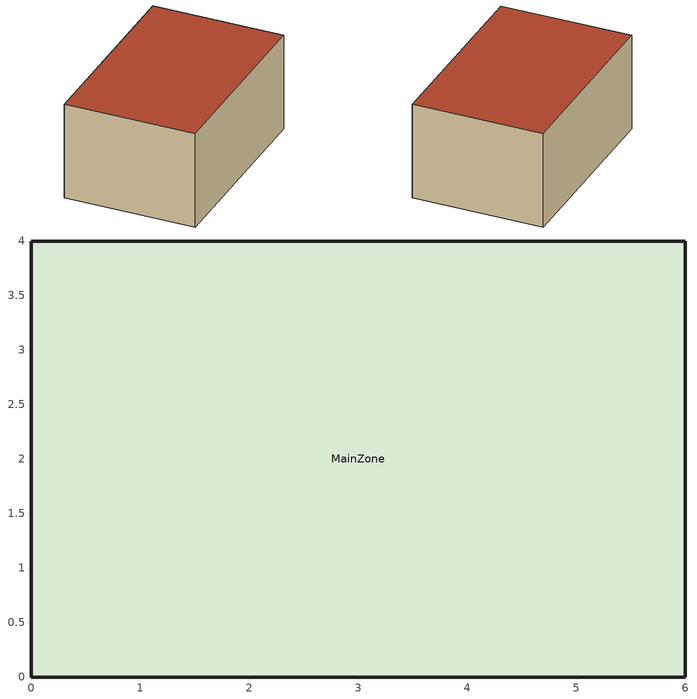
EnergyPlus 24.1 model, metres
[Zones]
MainZone
 floor ground (Floor_Const): 0,0 0,4 6,4 6,0 z0
 wall outside (SouthWall_Const): 0,0 6,0 z0:3
 wall outside (NorthWall_Const): 6,4 0,4 z0:3
 wall outside (EastWall_Const): 6,0 6,4 z0:3
 wall outside (WestWall_Const): 0,4 0,0 z0:3
 roof outside (Roof_Const): 0,4 0,0 6,0 6,4 z3
[Building]
async-shelter-01: North Axis {deg} (Orientation mapping)=0; Terrain=Suburbs; Loads Convergence Tolerance Value {W}=0.04; Temperature Convergence Tolerance Value {deltaC}=0.4; Solar Distribution=FullExterior; Maximum Number of Warmup Days=25; Minimum Number of Warmup Days=6
[Site:Location]
Leh_Ladakh_IND: Latitude {deg}=34.15; Longitude {deg}=77.58; Time Zone {hr}=5.5; Elevation {m}=3500
[Site:GroundTemperature:BuildingSurface]
-2, -2.5, -1, 2, 6, 10, 12, 11, 7, 3, -0.5, -1.5
[Material]
Name | Roughness | Thickness {m} | Conductivity {W/m-K} | Density {kg/m3} | Specific Heat {J/kg-K} | Thermal Absorptance (Emissivity) | Solar Absorptance | Visible Absorptance
Mat_mat_eps_insulation_100mm | Smooth | 0.1 | 0.035 | 25 | 1400 | 0.9 | 0.6 | 0.6
Mat_mat_rammed_earth_300mm | Rough | 0.3 | 1.25 | 2000 | 900 | 0.9 | 0.72 | 0.7
Mat_mat_galvanized_steel_5mm | Smooth | 0.005 | 45 | 7800 | 500 | 0.88 | 0.65 | 0.65
Mat_mat_eps_insulation_120mm | Smooth | 0.12 | 0.035 | 25 | 1400 | 0.9 | 0.6 | 0.6
Mat_mat_concrete_slab_150mm | MediumRough | 0.15 | 1.4 | 2200 | 880 | 0.9 | 0.7 | 0.7
[Construction]
NorthWall_Const; SouthWall_Const; EastWall_Const; WestWall_Const: Mat_mat_eps_insulation_100mm, Mat_mat_rammed_earth_300mm
Roof_Const: Mat_mat_galvanized_steel_5mm, Mat_mat_eps_insulation_120mm
Floor_Const: Mat_mat_concrete_slab_150mm
[Zone]
MainZone: Type=1; Multiplier=1; Ceiling Height {m}=3; Volume {m3}=72
[ZoneInfiltration:DesignFlowRate]
MainZone_Infiltration: Zone=MainZone; Schedule=AlwaysOnSchedule; Design Volume Flow Rate Calculation Method=AirChanges/Hour; Air Changes per Hour {1/hr}=0.5
[Schedule:Compact]
AlwaysOnSchedule: Through: 12/31, For: AllDays, Until: 24:00, 1
